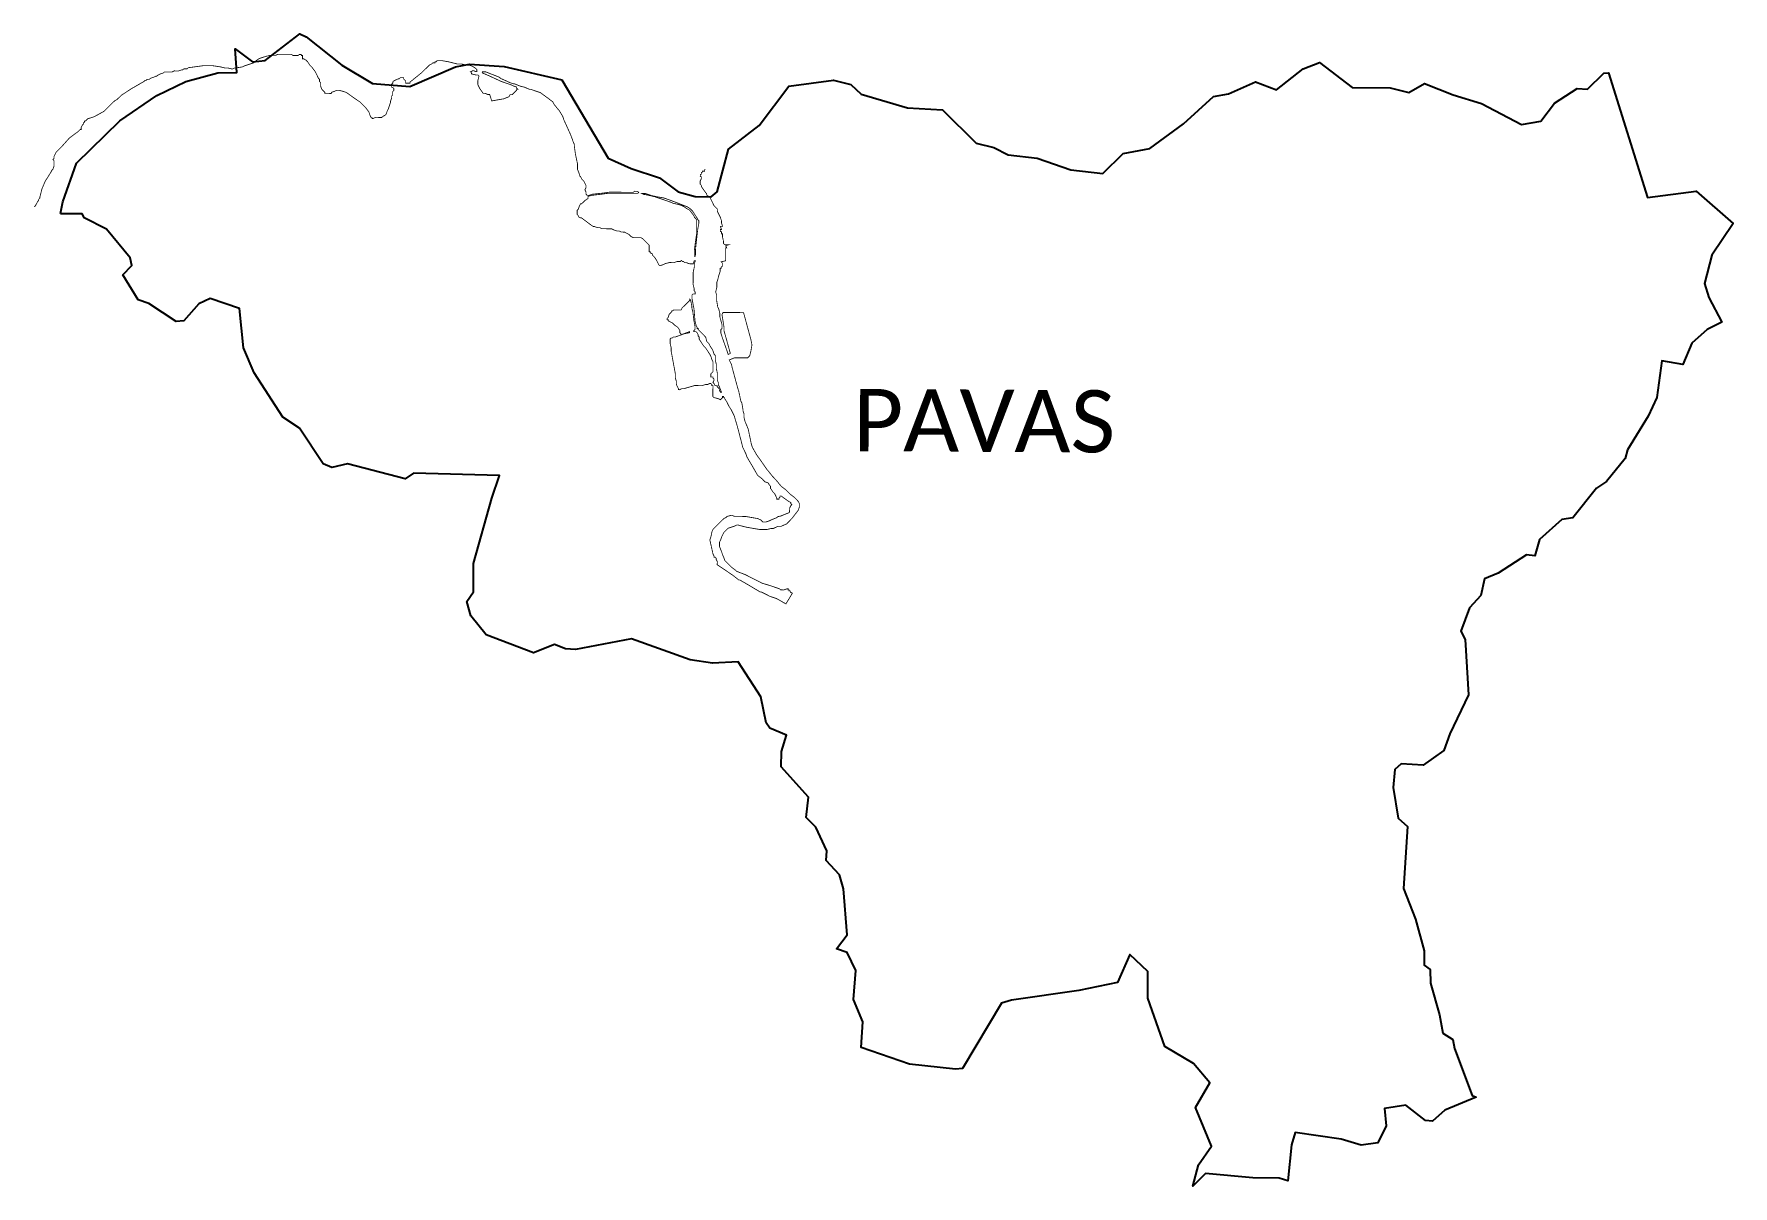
# Model space of a CAD drawing. Header units: metres. Extents: x 263795 to 324580, y 1863969 to 2154063.
# Drawn here: x 318229 to 324580, y 1863969 to 1868275 of the extents above; entities outside this region: 1.
import ezdxf

# ---------------------------------------------------------------- set-up
doc = ezdxf.new("R2010")
doc.units = ezdxf.units.M
for name, color, linetype in [('HIGH TIDE LINE', 6, 'Continuous'), ('village', 3, 'Continuous'), ('VILLAGE NAME', 250, 'Continuous')]:
    doc.layers.add(name, color=color, linetype=linetype)
doc.styles.get("Standard").update_dxf_attribs({"font": 'simplex.shx'})

msp = doc.modelspace()

# ---------------------------------------------------------------- linework, layer by layer
at = {"color": 3, "flags": 128}
msp.add_lwpolyline([(318328.1, 1867604.2), (318409.6, 1867604.4)], dxfattribs=at)
at = {"layer": 'HIGH TIDE LINE', "lineweight": 0, "const_width": 3}
msp.add_lwpolyline([(263796.4, 2154061), (263796.4, 2154061)], close=True, dxfattribs=at)
at = {"layer": 'HIGH TIDE LINE', "const_width": 3}
msp.add_lwpolyline([(320737.9, 1867770.1), (320735.9, 1867766), (320735.9, 1867762), (320727.8, 1867762.1), (320727.8, 1867758), (320723.8, 1867758.1), (320723.7, 1867750), (320719.7, 1867750), (320719.6, 1867742), (320723.7, 1867742), (320723.6, 1867733.9), (320719.5, 1867725.9), (320719.5, 1867713.8), (320723.5, 1867709.7), (320723.4, 1867705.7), (320731.4, 1867693.6), (320743.4, 1867677.4), (320743.4, 1867673.4), (320755.4, 1867665.2), (320763.3, 1867649.1), (320771.3, 1867632.9), (320783.3, 1867620.8), (320783.2, 1867612.7), (320791.2, 1867596.6), (320795.2, 1867588.5), (320799.1, 1867576.4), (320799.1, 1867568.3), (320803, 1867556.2), (320795, 1867556.3), (320798.9, 1867544.2), (320794.9, 1867544.2), (320794.8, 1867536.1), (320798.9, 1867536.1), (320798.8, 1867528.1), (320802.8, 1867528), (320802.8, 1867516), (320806.7, 1867499.8), (320806.6, 1867491.8), (320810.6, 1867487.7), (320826.7, 1867487.6), (320814.6, 1867483.7), (320818.6, 1867475.6), (320814.6, 1867475.6), (320814.3, 1867427.3), (320798.1, 1867423.4), (320802.1, 1867419.3), (320802.1, 1867407.2), (320798, 1867403.2), (320798, 1867399.2), (320794, 1867399.2), (320793.9, 1867387.1), (320789.8, 1867375.1), (320785.7, 1867359), (320781.6, 1867347), (320781.4, 1867326.8), (320777.3, 1867310.7), (320781.2, 1867298.6), (320781.1, 1867278.5), (320785, 1867254.3), (320789, 1867246.2), (320792.9, 1867230.1), (320792.8, 1867218), (320800.7, 1867189.8), (320800.6, 1867173.7), (320796.5, 1867169.7), (320796.5, 1867157.6), (320800.4, 1867145.5), (320804.4, 1867133.4), (320820.2, 1867089), (320824.1, 1867076.9), (320832.2, 1867080.9), (320808.6, 1867165.6), (320808.7, 1867177.6), (320800.9, 1867226), (320805, 1867234), (320881.5, 1867233.6), (320909, 1867132.7), (320912.9, 1867112.6), (320908.8, 1867088.4), (320904.6, 1867072.3), (320896.5, 1867064.3), (320848.2, 1867064.6), (320828, 1867056.7), (320836, 1867040.6), (320839.9, 1867024.4), (320859.6, 1866951.8), (320863.5, 1866939.7), (320871.3, 1866903.4), (320875.3, 1866895.3), (320879.2, 1866871.2), (320879.2, 1866867.1), (320883.1, 1866855), (320883, 1866842.9), (320887, 1866826.8), (320898.9, 1866798.5), (320910.6, 1866742.1), (320914.5, 1866730), (320930.5, 1866701.7), (320942.4, 1866685.5), (320970.4, 1866645.1), (320974.4, 1866641), (320990.3, 1866620.8), (321002.3, 1866608.6), (321022.3, 1866584.3), (321038.4, 1866572.1), (321054.4, 1866555.9), (321070.4, 1866543.8), (321082.4, 1866531.6), (321086.4, 1866527.5), (321090.4, 1866519.5), (321090.3, 1866507.4), (321086.2, 1866495.3), (321064.1, 1866466), (321043.2, 1866444.2), (321025.4, 1866436.2), (321021.4, 1866434.6), (321009.4, 1866434.6), (320993.2, 1866426.7), (320985.2, 1866426.7), (320969, 1866422.8), (320940.9, 1866423), (320892.6, 1866431.3), (320860.5, 1866439.6), (320856.5, 1866439.6), (320848.4, 1866435.6), (320824.2, 1866427.7), (320808, 1866411.7), (320803.9, 1866403.7), (320799.9, 1866395.7), (320795.8, 1866383.6), (320791.7, 1866375.6), (320791.6, 1866359.5), (320799.5, 1866339.3), (320803.5, 1866327.2), (320807.4, 1866319.1), (320811.4, 1866307), (320819.4, 1866299), (320835.4, 1866282.8), (320851.4, 1866270.6), (320855.4, 1866266.5), (320887.5, 1866254.3), (320903.6, 1866246.1), (320927.6, 1866233.9), (320951.7, 1866221.7), (320979.8, 1866213.5), (321003.9, 1866205.3), (321016, 1866201.2), (321020, 1866197.1), (321032, 1866197), (321044.1, 1866201), (321048.2, 1866201), (321048.1, 1866196.9), (321052.2, 1866196.9), (321052.1, 1866192.9), (321056.2, 1866192.9), (321056.1, 1866188.8), (321064.2, 1866184.8), (321039.8, 1866144.7), (321011.7, 1866160.9), (321003.7, 1866165), (320979.6, 1866173.2), (320963.5, 1866181.4), (320947.5, 1866189.5), (320943.5, 1866189.5), (320895.4, 1866218), (320867.3, 1866234.3), (320863.3, 1866234.3), (320843.2, 1866250.5), (320819.2, 1866266.8), (320807.2, 1866274.9), (320783.1, 1866291.1), (320783.2, 1866303.2), (320779.2, 1866311.3), (320779.2, 1866315.3), (320775.2, 1866319.3), (320771.2, 1866319.4), (320771.2, 1866323.4), (320767.3, 1866331.5), (320755.5, 1866383.9), (320759.6, 1866395.9), (320763.8, 1866416), (320767.8, 1866424), (320784, 1866440), (320808.3, 1866464), (320816.4, 1866468), (320820.4, 1866472), (320836.6, 1866475.9), (320848.6, 1866471.8), (320888.9, 1866471.6), (320913, 1866467.4), (320937.1, 1866463.2), (320941.1, 1866459.2), (320945.1, 1866459.2), (320949.1, 1866455.1), (320953.1, 1866451.1), (320965.2, 1866451), (320977.3, 1866455), (320985.4, 1866458.9), (321005.5, 1866466.9), (321009.6, 1866470.9), (321020.5, 1866473.1), (321052.9, 1866486.3), (321054, 1866499.6), (321054, 1866503.6), (321058.1, 1866511.6), (321062.2, 1866515.6), (321058.1, 1866519.7), (321058.2, 1866523.7), (321050.1, 1866527.8), (321022.1, 1866548.1), (321018.1, 1866548.1), (321018, 1866544.1), (321014, 1866540.1), (321014, 1866536.1), (321005.9, 1866536.1), (321005.9, 1866540.1), (321002, 1866548.2), (320998, 1866556.3), (320990, 1866564.4), (320986, 1866572.5), (320982, 1866576.5), (320982.1, 1866584.6), (320978.1, 1866588.6), (320974.1, 1866596.7), (320962, 1866600.8), (320954, 1866608.9), (320950, 1866613), (320934, 1866625.2), (320918.1, 1866653.4), (320894.2, 1866693.9), (320890.2, 1866706), (320882.3, 1866722.1), (320878.3, 1866730.2), (320874.4, 1866746.3), (320858.7, 1866806.9), (320846.8, 1866847.2), (320842.9, 1866855.3), (320834.9, 1866871.4), (320826.9, 1866883.6), (320819, 1866899.7), (320811, 1866911.9), (320811, 1866915.9), (320807, 1866915.9), (320807, 1866919.9), (320803, 1866920), (320803, 1866915.9), (320798.9, 1866911.9), (320794.9, 1866907.9), (320786.8, 1866912), (320770.8, 1866916.1), (320766.8, 1866920.2), (320767, 1866960.5), (320763, 1866960.5), (320763, 1866964.5), (320759, 1866968.6), (320755, 1866968.6), (320746.9, 1866964.6), (320738.9, 1866964.7), (320726.8, 1866960.7), (320698.6, 1866960.9), (320658.2, 1866949.1), (320650.2, 1866949.1), (320642.1, 1866945.1), (320638.1, 1866945.2), (320638.1, 1866949.2), (320634.1, 1866957.3), (320630.2, 1866965.4), (320630.2, 1866977.4), (320626.3, 1866989.5), (320626.4, 1867005.6), (320610.8, 1867090.3), (320610.9, 1867102.4), (320607, 1867118.5), (320607.1, 1867134.6), (320611.1, 1867138.6), (320615.2, 1867138.6), (320619.2, 1867142.6), (320627.3, 1867142.6), (320659.5, 1867154.4), (320679.7, 1867158.3), (320679.7, 1867162.4), (320647.4, 1867150.5), (320647.5, 1867154.5), (320643.5, 1867158.6), (320643.5, 1867166.6), (320635.5, 1867178.7), (320623.5, 1867186.9), (320615.5, 1867195), (320599.5, 1867203.1), (320599.5, 1867207.2), (320595.5, 1867207.2), (320595.5, 1867211.2), (320599.5, 1867215.2), (320603.6, 1867227.3), (320607.7, 1867231.3), (320611.7, 1867235.3), (320611.8, 1867239.3), (320615.8, 1867239.3), (320619.8, 1867243.3), (320648, 1867243.1), (320652.1, 1867251.1), (320660.2, 1867259.1), (320664.3, 1867263.1), (320680.5, 1867279.1), (320680.5, 1867283.2), (320684.5, 1867279.1), (320684.5, 1867275.1), (320688.4, 1867258.9), (320688.3, 1867250.9), (320692.3, 1867234.8), (320696.1, 1867202.5), (320700, 1867182.4), (320699.9, 1867170.3), (320695.9, 1867166.3), (320695.8, 1867162.3), (320703.9, 1867162.2), (320707.9, 1867158.2), (320711.9, 1867150.1), (320711.8, 1867146), (320715.8, 1867142), (320715.8, 1867133.9), (320731.7, 1867109.7), (320735.7, 1867105.6), (320739.7, 1867101.6), (320755.7, 1867077.3), (320759.7, 1867069.2), (320763.6, 1867057.1), (320767.6, 1867049), (320767.4, 1867012.8), (320759.3, 1867004.8), (320759.2, 1866992.7), (320767.2, 1866992.7), (320767.2, 1866988.6), (320771.2, 1866984.6), (320771.2, 1866980.6), (320767.1, 1866972.5), (320771.1, 1866968.5), (320775.1, 1866960.4), (320783.1, 1866960.4), (320783.1, 1866956.3), (320787.1, 1866952.3), (320791.1, 1866948.2), (320791.1, 1866944.2), (320795.1, 1866936.1), (320799.1, 1866936.1), (320791.2, 1866956.3), (320787.2, 1866964.4), (320787.2, 1866972.4), (320783.3, 1866980.5), (320783.4, 1867008.7), (320779.5, 1867024.8), (320779.6, 1867040.9), (320775.7, 1867057), (320775.8, 1867073.2), (320771.8, 1867077.2), (320767.8, 1867089.3), (320763.9, 1867097.4), (320755.9, 1867109.5), (320751.9, 1867117.6), (320743.9, 1867125.7), (320740, 1867141.8), (320716, 1867166.2), (320712, 1867170.2), (320712, 1867174.2), (320708, 1867174.3), (320708, 1867178.3), (320704, 1867186.4), (320700.1, 1867202.5), (320696.4, 1867246.8), (320688.6, 1867287.1), (320688.6, 1867299.2), (320692.7, 1867303.2), (320700.7, 1867303.2), (320700.8, 1867311.2), (320696.8, 1867315.3), (320696.8, 1867323.3), (320692.9, 1867339.5), (320693.2, 1867383.8), (320697.4, 1867403.9), (320697.4, 1867415.9), (320701.5, 1867428), (320697.5, 1867428), (320693.4, 1867416), (320677.3, 1867416.1), (320669.3, 1867420.1), (320661.2, 1867420.2), (320657.2, 1867424.3), (320653.2, 1867424.3), (320649.2, 1867428.3), (320645.1, 1867424.3), (320633.1, 1867424.4), (320621, 1867420.5), (320604.9, 1867420.6), (320588.7, 1867416.6), (320580.7, 1867412.7), (320568.5, 1867408.7), (320564.5, 1867412.8), (320556.6, 1867428.9), (320548.6, 1867441), (320540.6, 1867449.2), (320540.6, 1867453.2), (320532.6, 1867457.3), (320532.6, 1867461.3), (320528.6, 1867461.3), (320528.8, 1867485.5), (320524.8, 1867489.5), (320520.8, 1867493.6), (320516.8, 1867497.6), (320508.8, 1867505.7), (320504.8, 1867509.8), (320496.7, 1867513.9), (320468.6, 1867514), (320460.5, 1867518.1), (320452.5, 1867526.2), (320436.5, 1867534.4), (320424.4, 1867534.5), (320416.4, 1867538.5), (320408.3, 1867538.6), (320396.3, 1867542.7), (320388.2, 1867546.8), (320352, 1867547), (320344, 1867551.1), (320335.9, 1867551.1), (320323.9, 1867555.2), (320319.8, 1867555.3), (320307.8, 1867563.4), (320275.8, 1867587.7), (320271.7, 1867587.8), (320263.7, 1867591.9), (320263.7, 1867595.9), (320259.7, 1867599.9), (320259.8, 1867616), (320263.9, 1867620), (320268, 1867632.1), (320272.1, 1867640.1), (320276.1, 1867640.1), (320284.2, 1867648.1), (320288.2, 1867652.1), (320300.4, 1867660.1), (320300.4, 1867668.1), (320316.6, 1867672.1), (320348.8, 1867675.9), (320377, 1867679.7), (320485.7, 1867679), (320489.8, 1867683), (320485.8, 1867687.1), (320473.7, 1867687.2), (320469.6, 1867683.2), (320381.1, 1867683.7), (320352.8, 1867679.9), (320316.6, 1867676.1), (320304.5, 1867672.1), (320296.4, 1867672.2), (320292.4, 1867676.2), (320292.5, 1867684.3), (320288.5, 1867692.4), (320292.6, 1867700.4), (320292.6, 1867708.5), (320288.7, 1867716.5), (320284.7, 1867724.6), (320276.7, 1867732.7), (320272.7, 1867740.8), (320268.7, 1867744.8), (320268.7, 1867748.9), (320260.8, 1867769.1), (320260.9, 1867789.2), (320253.1, 1867825.5), (320249.3, 1867853.7), (320249.3, 1867861.8), (320245.3, 1867869.8), (320241.4, 1867881.9), (320233.5, 1867902.1), (320209.6, 1867954.6), (320205.7, 1867966.7), (320193.7, 1867986.9), (320173.8, 1868011.2), (320169.8, 1868019.3), (320165.8, 1868023.4), (320149.8, 1868035.5), (320121.7, 1868055.9), (320109.6, 1868060), (320085.5, 1868068.2), (320081.5, 1868068.2), (320061.4, 1868076.4), (320045.4, 1868080.5), (320025.3, 1868088.7), (320021.2, 1868088.7), (320009.2, 1868092.8), (319973.1, 1868109.1), (319969.1, 1868113.2), (319916.9, 1868133.7), (319904.8, 1868133.7), (319904.7, 1868129.7), (319932.9, 1868117.5), (319977, 1868097), (320013.2, 1868084.7), (320021.2, 1868080.7), (320033.3, 1868076.5), (320033.2, 1868072.5), (320037.2, 1868068.5), (320033.2, 1868068.5), (320033.2, 1868064.5), (320025.1, 1868056.5), (320017, 1868048.5), (320008.9, 1868048.5), (320004.8, 1868040.5), (319984.7, 1868032.6), (319940.3, 1868024.8), (319932.4, 1868049), (319924.4, 1868049), (319916.3, 1868053.1), (319908.3, 1868053.2), (319896.3, 1868069.4), (319888.4, 1868085.5), (319888.5, 1868101.6), (319892.6, 1868117.7), (319888.6, 1868121.8), (319880.5, 1868121.8), (319864.5, 1868125.9), (319864.5, 1868130), (319860.5, 1868134), (319864.5, 1868134), (319868.6, 1868138), (319872.6, 1868138), (319880.6, 1868133.9), (319884.6, 1868133.9), (319884.7, 1868137.9), (319884.7, 1868141.9), (319880.7, 1868146), (319868.7, 1868154.1), (319856.6, 1868158.2), (319848.6, 1868158.3), (319828.5, 1868162.4), (319812.3, 1868162.5), (319780.2, 1868170.8), (319756.1, 1868175), (319735.9, 1868175.1), (319731.9, 1868171.1), (319727.9, 1868171.1), (319727.8, 1868167.1), (319719.8, 1868167.1), (319715.7, 1868163.1), (319707.6, 1868159.2), (319679.3, 1868131.1), (319634.8, 1868095.2), (319634.7, 1868091.2), (319618.6, 1868091.3), (319618.7, 1868099.3), (319610.7, 1868107.4), (319610.7, 1868111.4), (319598.6, 1868111.5), (319594.6, 1868107.5), (319590.6, 1868107.5), (319574.4, 1868099.6), (319570.3, 1868095.6), (319570.3, 1868091.6), (319566.3, 1868087.6), (319562.2, 1868083.6), (319566.2, 1868083.5), (319566.2, 1868075.5), (319570.2, 1868075.5), (319574.2, 1868071.4), (319574.2, 1868063.4), (319570.1, 1868059.3), (319570, 1868047.3), (319566, 1868043.3), (319565.9, 1868035.2), (319561.8, 1868023.2), (319561.8, 1868019.1), (319553.6, 1867995), (319549.5, 1867987), (319545.4, 1867974.9), (319541.4, 1867970.9), (319533.3, 1867967), (319529.2, 1867963), (319505.1, 1867963.1), (319497, 1867959.1), (319493, 1867959.2), (319493, 1867963.2), (319489, 1867963.2), (319485, 1867971.3), (319481.1, 1867983.4), (319469.1, 1867999.6), (319449.1, 1868019.8), (319425, 1868036.1), (319397, 1868056.4), (319384.9, 1868060.5), (319368.8, 1868064.7), (319360.8, 1868064.7), (319352.7, 1868060.7), (319340.6, 1868056.8), (319340.6, 1868052.7), (319316.4, 1868052.9), (319316.4, 1868056.9), (319312.4, 1868061), (319308.4, 1868065), (319304.4, 1868069.1), (319300.5, 1868081.2), (319300.6, 1868093.3), (319296.6, 1868097.3), (319296.6, 1868105.4), (319292.6, 1868109.4), (319280.7, 1868133.7), (319268.7, 1868149.9), (319260.7, 1868158), (319252.7, 1868170.1), (319244.7, 1868178.2), (319236.7, 1868182.3), (319232.7, 1868182.3), (319232.8, 1868194.4), (319228.7, 1868194.4), (319228.8, 1868198.4), (319220.7, 1868198.5), (319216.7, 1868194.5), (319196.5, 1868194.6), (319192.5, 1868198.7), (319140.2, 1868199), (319132.1, 1868195), (319112, 1868195.1), (319095.8, 1868191.2), (319083.7, 1868187.3), (319071.6, 1868183.3), (319059.5, 1868175.3), (319055.5, 1868171.3), (319051.4, 1868167.3), (319015.1, 1868155.5), (319007, 1868151.5), (318978.8, 1868147.7), (318970.7, 1868143.7), (318954.6, 1868147.8), (318942.6, 1868147.9), (318926.5, 1868152), (318898.3, 1868156.2), (318862.1, 1868156.5), (318805.7, 1868148.8), (318801.6, 1868144.8), (318789.6, 1868144.8), (318785.5, 1868140.8), (318781.5, 1868140.9), (318769.4, 1868136.9), (318753.3, 1868137), (318745.2, 1868133), (318717, 1868133.2), (318713, 1868129.2), (318700.8, 1868125.3), (318692.8, 1868121.3), (318688.7, 1868117.3), (318684.7, 1868117.3), (318676.6, 1868113.3), (318664.5, 1868109.4), (318660.5, 1868105.4), (318652.4, 1868105.4), (318648.4, 1868101.4), (318644.3, 1868101.5), (318640.3, 1868097.5), (318591.8, 1868069.6), (318555.4, 1868045.6), (318547.3, 1868037.6), (318543.2, 1868033.6), (318539.2, 1868029.6), (318531.1, 1868025.7), (318527.1, 1868021.7), (318506.8, 1868001.7), (318502.7, 1867997.7), (318498.7, 1867993.7), (318490.6, 1867985.7), (318454.2, 1867965.7), (318430, 1867957.8), (318426, 1867953.8), (318421.9, 1867949.8), (318417.9, 1867949.9), (318417.9, 1867945.8), (318413.8, 1867941.8), (318413.8, 1867937.8), (318409.7, 1867933.8), (318405.7, 1867925.8), (318405.6, 1867917.7), (318401.6, 1867917.8), (318393.5, 1867909.8), (318361.1, 1867885.8), (318332.7, 1867853.8), (318328.7, 1867849.8), (318312.5, 1867833.8), (318308.4, 1867825.7), (318304.3, 1867817.7), (318304.3, 1867809.6), (318300.2, 1867805.6), (318304.2, 1867801.6), (318304.1, 1867781.5), (318300, 1867769.4), (318295.9, 1867765.4), (318291.9, 1867757.4), (318271.5, 1867725.3), (318259.3, 1867697.2), (318251, 1867665), (318251, 1867661), (318246.9, 1867657), (318246.9, 1867653), (318242.9, 1867649), (318234.7, 1867632.9), (318230.6, 1867628.9)], dxfattribs=at)
msp.add_lwpolyline([(320501.8, 1867678.9), (320513.9, 1867678.9), (320538, 1867670.7), (320558.1, 1867666.5), (320582.2, 1867662.3), (320606.3, 1867654.1), (320638.5, 1867641.8), (320658.6, 1867633.6), (320670.6, 1867629.5), (320682.6, 1867621.4), (320690.6, 1867613.3), (320698.6, 1867601.2), (320706.6, 1867589), (320710.6, 1867581), (320714.6, 1867576.9), (320714.5, 1867568.9), (320710.3, 1867544.7), (320706.1, 1867508.5), (320701.8, 1867468.3), (320701.6, 1867444.1), (320697.6, 1867444.1), (320697.6, 1867448.2), (320697.8, 1867468.3), (320702, 1867500.5), (320706.2, 1867528.6), (320706.4, 1867556.8), (320706.5, 1867568.9), (320706.5, 1867577), (320706.5, 1867581), (320698.5, 1867589.1), (320694.6, 1867597.2), (320682.6, 1867613.4), (320678.6, 1867617.4), (320670.6, 1867621.5), (320658.5, 1867629.6), (320650.5, 1867633.7), (320638.4, 1867637.8), (320618.3, 1867642), (320610.3, 1867646), (320598.3, 1867650.1), (320586.2, 1867654.2), (320550, 1867666.6), (320513.9, 1867674.8), (320509.8, 1867674.9)], close=True, dxfattribs=at)
at = {"layer": 'village', "color": 3, "true_color": 0x00ff00}
for points in [[(318328.1, 1867604.2, 0), (318337.5, 1867647.3, 0), (318388.4, 1867792.5, 0), (318549.9, 1867950.8, 0), (318688.6, 1868045, 0), (318796.6, 1868097, 0), (318916.2, 1868129.2, 0), (318987.3, 1868130.4, 0), (318980.9, 1868219.3, 0), (319045.8, 1868170.4, 0), (319093.2, 1868175.3, 0), (319223.1, 1868275, 0), (319246.9, 1868264.3, 0), (319380.2, 1868157.9, 0), (319495.1, 1868090.3, 0), (319633.9, 1868078.7, 0), (319805.4, 1868151.8, 0), (319857.5, 1868162.2, 0), (319986.1, 1868152.9, 0), (320202.3, 1868104.2, 0), (320375.5, 1867811.1, 0), (320461.8, 1867772.3, 0), (320567.1, 1867737.8, 0), (320637.2, 1867685.3, 0), (320700.8, 1867667.4, 0), (320760.1, 1867665.9, 0), (320782.5, 1867684.6, 0), (320825.8, 1867844.6, 0), (320939.8, 1867933.2, 0), (321050.9, 1868079.9, 0), (321218.2, 1868102, 0), (321282.4, 1868086.5, 0), (321321.4, 1868050.6, 0), (321494.8, 1867998.4, 0), (321625.3, 1867991.5, 0), (321750.5, 1867866.7, 0), (321817.4, 1867851.2, 0), (321870.4, 1867823.7, 0), (321978.6, 1867811.1, 0), (322105.5, 1867766.9, 0), (322224, 1867753.9, 0), (322300.5, 1867828.2, 0), (322399.9, 1867846.4, 0), (322526.1, 1867938.6, 0), (322638.6, 1868041.5, 0), (322693.7, 1868051.2, 0), (322795.1, 1868096.4, 0), (322873.6, 1868066.2, 0), (322973, 1868144.7, 0), (323034.3, 1868168.8, 0), (323156.5, 1868075.3, 0), (323298.5, 1868073.4, 0), (323368.4, 1868056.7, 0), (323427.4, 1868089.7, 0), (323534.6, 1868047.7, 0), (323639.7, 1868015.3, 0), (323789.4, 1867936.2, 0), (323861.6, 1867948.9, 0), (323912.3, 1868016.8, 0), (323997.3, 1868070.6, 0), (324036.7, 1868068.9, 0), (324097.3, 1868128.2, 0), (324114.5, 1868129.5, 0), (324260.4, 1867663.6, 0), (324441.8, 1867687.9, 0), (324580.1, 1867566.3, 0), (324500.9, 1867448.2, 0), (324473.7, 1867342.6, 0), (324489.7, 1867290.2, 0), (324537.8, 1867198, 0), (324483.6, 1867170.7, 0), (324426.2, 1867119, 0), (324392.5, 1867039.9, 0), (324314.3, 1867053.6, 0), (324295.3, 1866916.8, 0), (324262.4, 1866845.9, 0), (324185.8, 1866720.2, 0), (324176.8, 1866688.7, 0), (324107.4, 1866602.4, 0), (324069.8, 1866576.8, 0), (323980.9, 1866466.5, 0), (323940, 1866460.6, 0), (323856.5, 1866385.3, 0), (323838.7, 1866325, 0), (323808.6, 1866327.9, 0), (323702.3, 1866259.6, 0), (323651.1, 1866237.9, 0), (323637.6, 1866176.6, 0), (323594.8, 1866129.8, 0), (323562.3, 1866043, 0), (323579.4, 1866011.7, 0), (323590.9, 1865804.5, 0), (323522, 1865659.4, 0), (323499.1, 1865596.2, 0), (323422.4, 1865542.5, 0), (323339.3, 1865547.3, 0), (323316.2, 1865525.6, 0), (323309.4, 1865458.5, 0), (323328.6, 1865343.3, 0), (323363.8, 1865313, 0), (323348.6, 1865080.8, 0), (323393.5, 1864966.4, 0), (323425.1, 1864848, 0), (323425.2, 1864794.6, 0), (323447.5, 1864778.3, 0), (323448.9, 1864727.6, 0), (323483.4, 1864608.3, 0), (323495.1, 1864539.8, 0), (323532.2, 1864516.4, 0), (323538.5, 1864482.3, 0), (323605.3, 1864307.1, 0), (323619.7, 1864300.6, 0), (323502.5, 1864252.5, 0), (323457.1, 1864211.7, 0), (323431.1, 1864213.3, 0), (323356.9, 1864271.2, 0), (323277.6, 1864258.1, 0), (323284, 1864193.6, 0), (323252.3, 1864130.2, 0), (323189.6, 1864121.9, 0), (323115.2, 1864144.2, 0), (322944, 1864169.1, 0), (322929.3, 1864122.4, 0), (322915.9, 1863987.9, 0), (322884.2, 1863998.2, 0), (322784.7, 1863998.9, 0), (322608.4, 1864016, 0), (322560.7, 1863968.9, 0), (322581.9, 1864048.6, 0)], [(322581.9, 1864048.6, 0), (322630.4, 1864117.8, 0), (322570.4, 1864262.3, 0), (322625, 1864354.7, 0), (322563.6, 1864427.1, 0), (322456.5, 1864490.7, 0), (322392.3, 1864671.1, 0), (322392.9, 1864770.2, 0), (322325.9, 1864833.8, 0), (322279.8, 1864729.1, 0), (322135.1, 1864699.2, 0), (321883.5, 1864663.9, 0), (321846.1, 1864652.8, 0), (321699.7, 1864408.5, 0), (321674.1, 1864405.7, 0), (321501.8, 1864424.4, 0), (321321.4, 1864486.3, 0), (321327.8, 1864582.8, 0), (321292.3, 1864665.5, 0), (321301.3, 1864774, 0), (321268.9, 1864842, 0), (321228.7, 1864854.8, 0), (321269.2, 1864907.3, 0), (321254.5, 1865079.1, 0), (321240.2, 1865131.4, 0), (321190.5, 1865185.1, 0), (321193.1, 1865222.3, 0), (321151.9, 1865310, 0), (321116, 1865346.1, 0), (321123.8, 1865422.6, 0), (321022.1, 1865535.8, 0), (321023.7, 1865592.9, 0), (321042.5, 1865654, 0), (320979.2, 1865680.1, 0), (320965.6, 1865700.5, 0), (320946.3, 1865797.5, 0), (320861.7, 1865927.9, 0), (320765.4, 1865923.7, 0), (320681.9, 1865935.1, 0), (320462.6, 1866014.5, 0), (320253.4, 1865974.4, 0), (320215.8, 1865976.5, 0), (320174.6, 1865993, 0), (320096.9, 1865961.3, 0), (319919.7, 1866029.2, 0), (319862.5, 1866100.4, 0), (319847.5, 1866153.3, 0), (319871.7, 1866189.5, 0), (319872.6, 1866296, 0), (319940.1, 1866539.5, 0), (319969.2, 1866625.1, 0), (319647.3, 1866633.9, 0), (319616.6, 1866612.2, 0), (319400.5, 1866668.3, 0), (319342.7, 1866654.4, 0), (319309.6, 1866668.5, 0), (319222, 1866801.2, 0), (319159.1, 1866842.5, 0), (319051.8, 1867008.5, 0), (319011.9, 1867102.2, 0), (318997, 1867249.2, 0), (318887.7, 1867286.6, 0), (318845.4, 1867265.8, 0), (318789, 1867202.3, 0), (318761.2, 1867200.9, 0), (318658.1, 1867267.2, 0), (318619.2, 1867281.8, 0), (318561.2, 1867374.4, 0), (318595.3, 1867409.2, 0), (318588.9, 1867438.2, 0), (318499.7, 1867545.3, 0), (318416.9, 1867587.7, 0), (318409.6, 1867604.4, 0)]]:
    msp.add_polyline3d(points, dxfattribs=at)

# ---------------------------------------------------------------- texts
at = {"layer": 'VILLAGE NAME', "insert": (321291.5, 1866948.5), "char_height": 232.82, "attachment_point": 1, "rotation": 359.67619}
msp.add_mtext_dynamic_manual_height_columns('{\\fCalibri|b0|i0|c0|p34;PAVAS}', width=3054.605, gutter_width=1164.1, heights=[0], dxfattribs=at)

doc.saveas('drawing.dxf')
